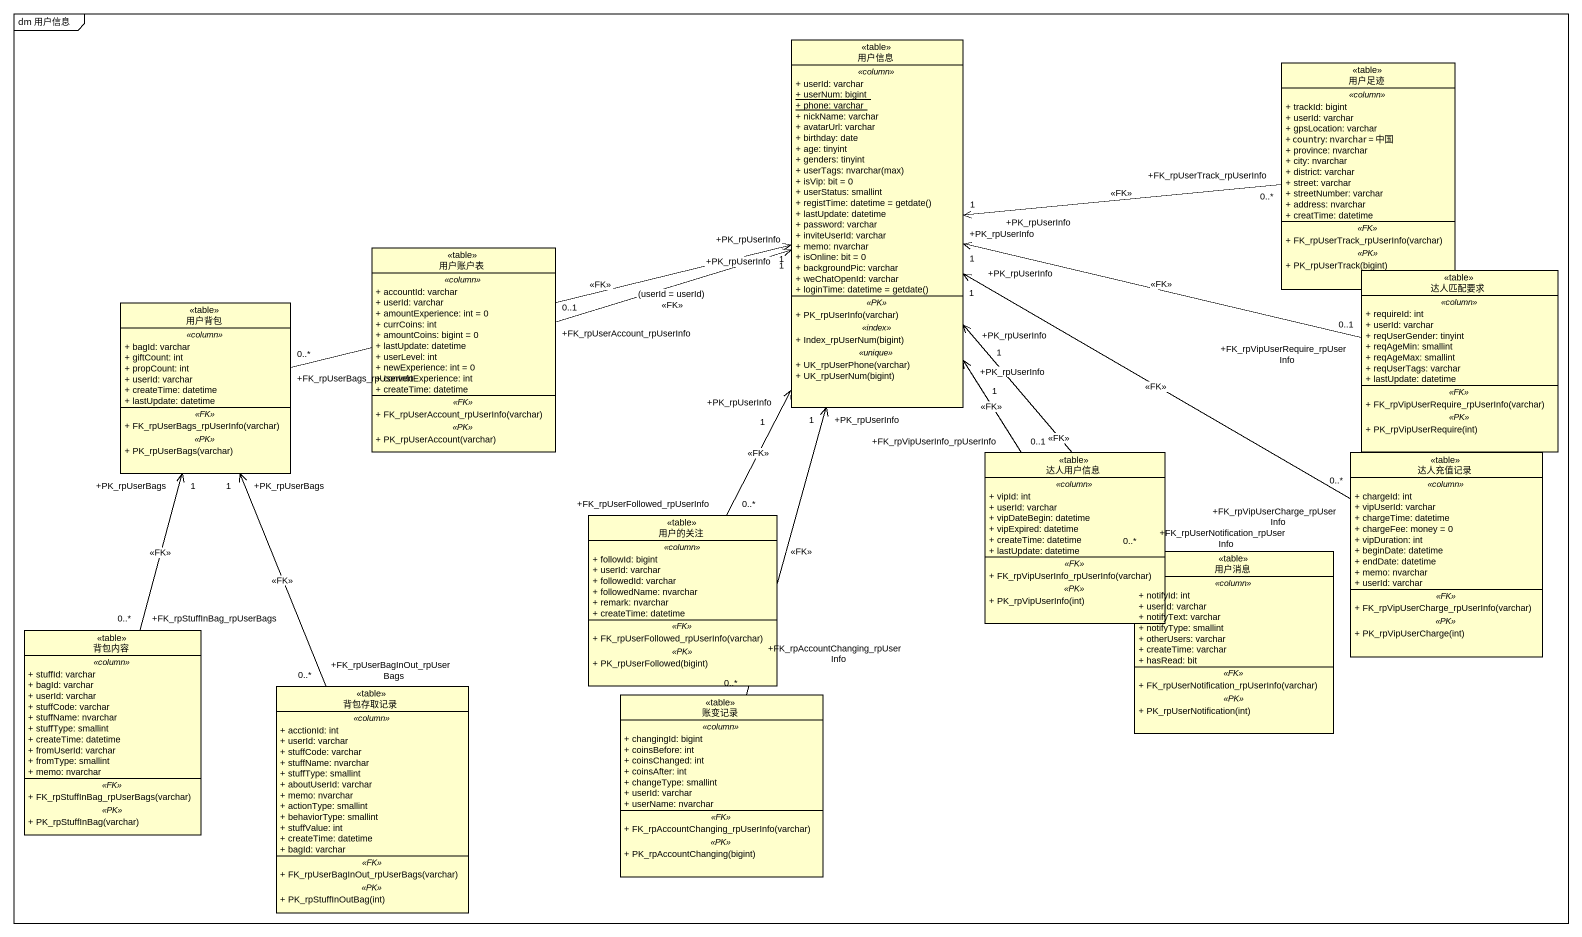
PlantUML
@startuml
mainframe dm 用户信息
hide circle
hide empty members
skinparam classAttributeIconSize 0
class 用户信息 <<table>> {
  .. <<column>> ..
  + userId: varchar
  {static} + userNum: bigint
  {static} + phone: varchar
  + nickName: varchar
  + avatarUrl: varchar
  + birthday: date
  + age: tinyint
  + genders: tinyint
  {field} + userTags: nvarchar(max)
  + isVip: bit = 0
  + userStatus: smallint
  {field} + registTime: datetime = getdate()
  + lastUpdate: datetime
  + password: varchar
  + inviteUserId: varchar
  + memo: nvarchar
  + isOnline: bit = 0
  + backgroundPic: varchar
  + weChatOpenId: varchar
  {field} + loginTime: datetime = getdate()
  .. <<PK>> ..
  + PK_rpUserInfo(varchar)
  .. <<index>> ..
  + Index_rpUserNum(bigint)
  .. <<unique>> ..
  + UK_rpUserPhone(varchar)
  + UK_rpUserNum(bigint)
}
class 用户足迹 <<table>> {
  .. <<column>> ..
  + trackId: bigint
  + userId: varchar
  + gpsLocation: varchar
  + country: nvarchar = 中国
  + province: nvarchar
  + city: nvarchar
  + district: varchar
  + street: varchar
  + streetNumber: varchar
  + address: nvarchar
  + creatTime: datetime
  .. <<FK>> ..
  + FK_rpUserTrack_rpUserInfo(varchar)
  .. <<PK>> ..
  + PK_rpUserTrack(bigint)
}
class 用户账户表 <<table>> {
  .. <<column>> ..
  + accountId: varchar
  + userId: varchar
  + amountExperience: int = 0
  + currCoins: int
  + amountCoins: bigint = 0
  + lastUpdate: datetime
  + userLevel: int
  + newExperience: int = 0
  + convertExperience: int
  + createTime: datetime
  .. <<FK>> ..
  + FK_rpUserAccount_rpUserInfo(varchar)
  .. <<PK>> ..
  + PK_rpUserAccount(varchar)
}
class 达人匹配要求 <<table>> {
  .. <<column>> ..
  + requireId: int
  + userId: varchar
  + reqUserGender: tinyint
  + reqAgeMin: smallint
  + reqAgeMax: smallint
  + reqUserTags: varchar
  + lastUpdate: datetime
  .. <<FK>> ..
  + FK_rpVipUserRequire_rpUserInfo(varchar)
  .. <<PK>> ..
  + PK_rpVipUserRequire(int)
}
class 用户背包 <<table>> {
  .. <<column>> ..
  + bagId: varchar
  + giftCount: int
  + propCount: int
  + userId: varchar
  + createTime: datetime
  + lastUpdate: datetime
  .. <<FK>> ..
  + FK_rpUserBags_rpUserInfo(varchar)
  .. <<PK>> ..
  + PK_rpUserBags(varchar)
}
class 达人用户信息 <<table>> {
  .. <<column>> ..
  + vipId: int
  + userId: varchar
  + vipDateBegin: datetime
  + vipExpired: datetime
  + createTime: datetime
  + lastUpdate: datetime
  .. <<FK>> ..
  + FK_rpVipUserInfo_rpUserInfo(varchar)
  .. <<PK>> ..
  + PK_rpVipUserInfo(int)
}
class 达人充值记录 <<table>> {
  .. <<column>> ..
  + chargeId: int
  + vipUserId: varchar
  + chargeTime: datetime
  + chargeFee: money = 0
  + vipDuration: int
  + beginDate: datetime
  + endDate: datetime
  + memo: nvarchar
  + userId: varchar
  .. <<FK>> ..
  + FK_rpVipUserCharge_rpUserInfo(varchar)
  .. <<PK>> ..
  + PK_rpVipUserCharge(int)
}
class 用户的关注 <<table>> {
  .. <<column>> ..
  + followId: bigint
  + userId: varchar
  + followedId: varchar
  + followedName: nvarchar
  + remark: nvarchar
  + createTime: datetime
  .. <<FK>> ..
  + FK_rpUserFollowed_rpUserInfo(varchar)
  .. <<PK>> ..
  + PK_rpUserFollowed(bigint)
}
class 用户消息 <<table>> {
  .. <<column>> ..
  + notifyId: int
  + userId: varchar
  + notifyText: varchar
  + notifyType: smallint
  + otherUsers: varchar
  + createTime: varchar
  + hasRead: bit
  .. <<FK>> ..
  + FK_rpUserNotification_rpUserInfo(varchar)
  .. <<PK>> ..
  + PK_rpUserNotification(int)
}
class 背包内容 <<table>> {
  .. <<column>> ..
  + stuffId: varchar
  + bagId: varchar
  + userId: varchar
  + stuffCode: varchar
  + stuffName: nvarchar
  + stuffType: smallint
  + createTime: datetime
  + fromUserId: varchar
  + fromType: smallint
  + memo: nvarchar
  .. <<FK>> ..
  + FK_rpStuffInBag_rpUserBags(varchar)
  .. <<PK>> ..
  + PK_rpStuffInBag(varchar)
}
class 背包存取记录 <<table>> {
  .. <<column>> ..
  + acctionId: int
  + userId: varchar
  + stuffCode: varchar
  + stuffName: nvarchar
  + stuffType: smallint
  + aboutUserId: varchar
  + memo: nvarchar
  + actionType: smallint
  + behaviorType: smallint
  + stuffValue: int
  + createTime: datetime
  + bagId: varchar
  .. <<FK>> ..
  + FK_rpUserBagInOut_rpUserBags(varchar)
  .. <<PK>> ..
  + PK_rpStuffInOutBag(int)
}
class 账变记录 <<table>> {
  .. <<column>> ..
  + changingId: bigint
  + coinsBefore: int
  + coinsChanged: int
  + coinsAfter: int
  + changeType: smallint
  + userId: varchar
  + userName: nvarchar
  .. <<FK>> ..
  + FK_rpAccountChanging_rpUserInfo(varchar)
  .. <<PK>> ..
  + PK_rpAccountChanging(bigint)
}
用户足迹 "+FK_rpUserTrack_rpUserInfo\n0..*" -left-> "+PK_rpUserInfo\n1" 用户信息 : <<FK>>
用户账户表 "+FK_rpUserAccount_rpUserInfo\n0..1" -right-> "+PK_rpUserInfo\n1" 用户信息 : (userId = userId)\n<<FK>>
达人匹配要求 "+FK_rpVipUserRequire_rpUserInfo\n0..1" -left-> "+PK_rpUserInfo\n1" 用户信息 : <<FK>>
用户背包 "+FK_rpUserBags_rpUserInfo\n0..*" -right-> "+PK_rpUserInfo\n1" 用户信息 : <<FK>>
达人用户信息 "+FK_rpVipUserInfo_rpUserInfo\n0..1" -up-> "+PK_rpUserInfo\n1" 用户信息 : <<FK>>
达人充值记录 "+FK_rpVipUserCharge_rpUserInfo\n0..*" -left-> "+PK_rpUserInfo\n1" 用户信息 : <<FK>>
用户的关注 "+FK_rpUserFollowed_rpUserInfo\n0..*" -up-> "+PK_rpUserInfo\n1" 用户信息 : <<FK>>
用户消息 "+FK_rpUserNotification_rpUserInfo\n0..*" -up-> "+PK_rpUserInfo\n1" 用户信息 : <<FK>>
背包内容 "+FK_rpStuffInBag_rpUserBags\n0..*" -up-> "+PK_rpUserBags\n1" 用户背包 : <<FK>>
背包存取记录 "+FK_rpUserBagInOut_rpUserBags\n0..*" -up-> "+PK_rpUserBags\n1" 用户背包 : <<FK>>
账变记录 "+FK_rpAccountChanging_rpUserInfo\n0..*" -up-> "+PK_rpUserInfo\n1" 用户信息 : <<FK>>
@enduml
